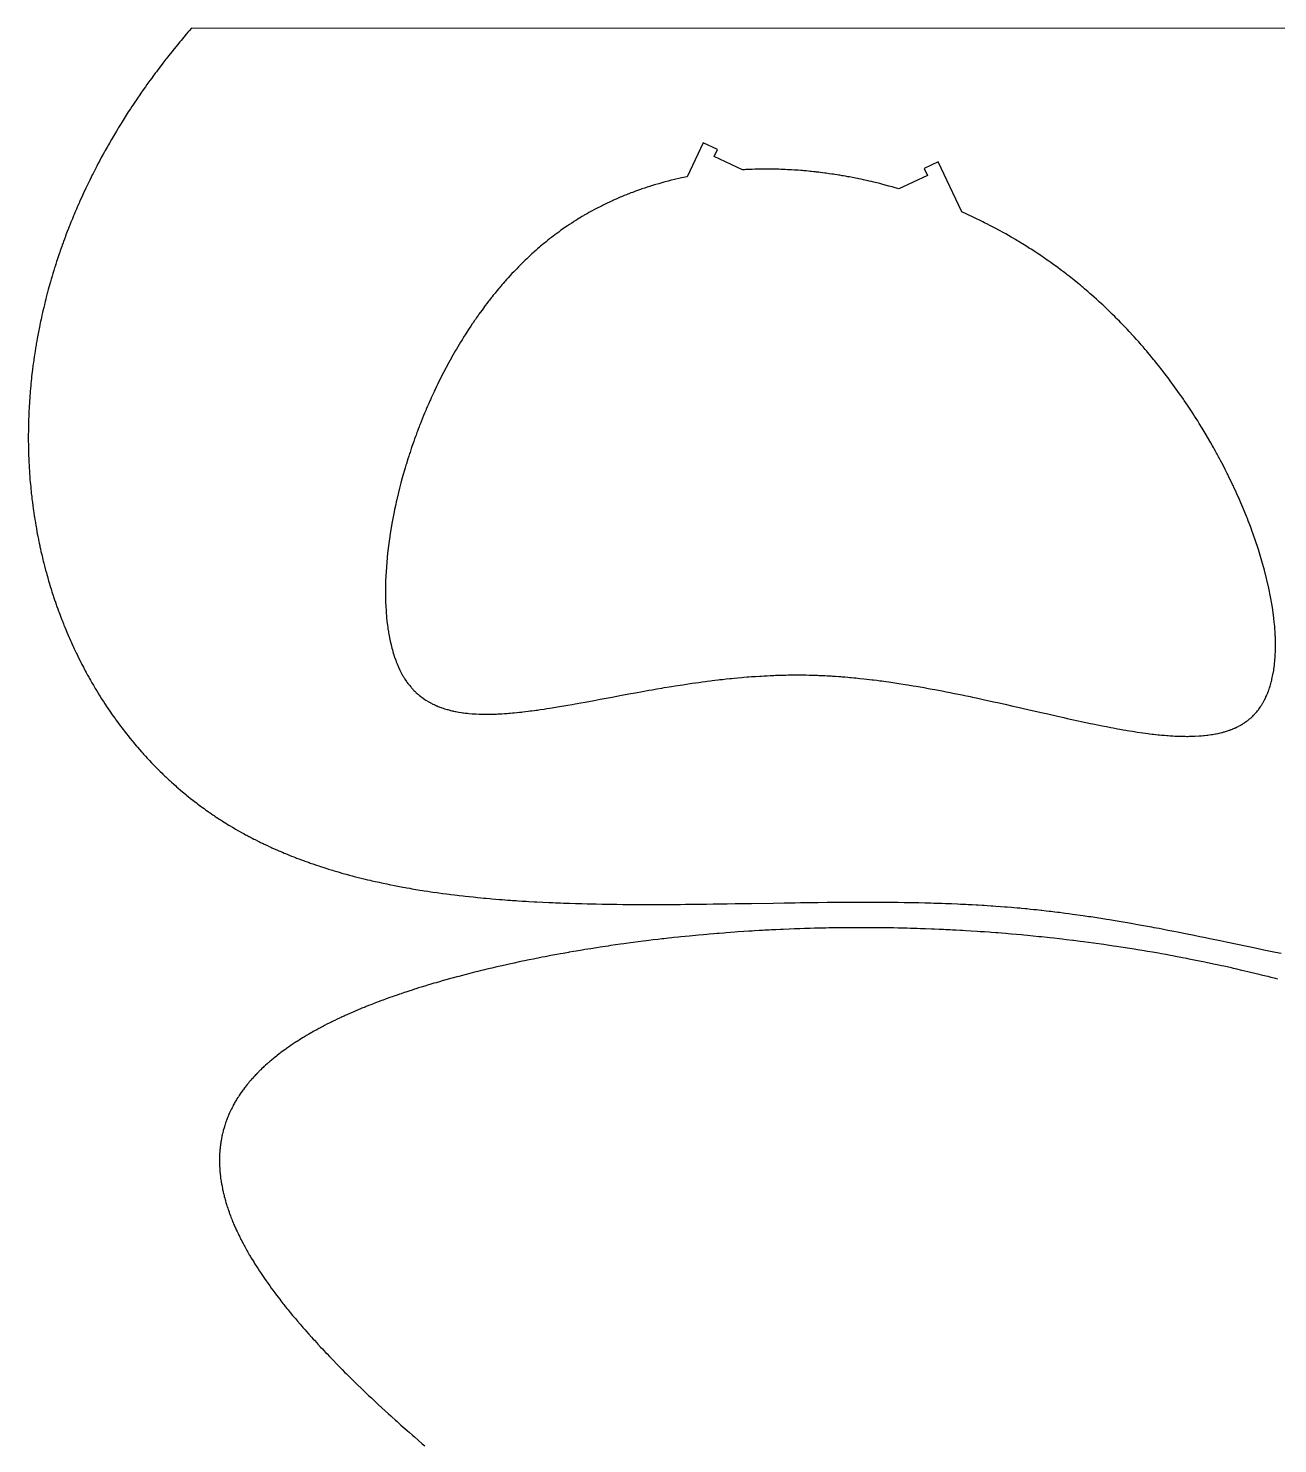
# Model space of a CAD drawing. Header units: metres. Extents: x 126 to 251, y -2 to 248.
# Drawn here: x 179 to 226.7, y 124.3 to 178.3 of the extents above; entities that cross this region are included whole.
import ezdxf

# ---------------------------------------------------------------- set-up
doc = ezdxf.new("R2010")
doc.units = ezdxf.units.M
doc.header["$MEASUREMENT"] = 0

msp = doc.modelspace()

# ---------------------------------------------------------------- linework, layer by layer
at = {"flags": 128}
for points in [[(185.254522, 178.312366), (185.166482, 178.210809), (185.122658, 178.159904), (185.057167, 178.08339), (184.959483, 177.968263), (184.862464, 177.852709), (184.814203, 177.794772), (184.718183, 177.678576), (184.670424, 177.620317), (184.599098, 177.532726), (184.504584, 177.415562), (184.457579, 177.356818), (184.387387, 177.2685), (184.317573, 177.179937), (184.282809, 177.135565), (184.200785, 177.030141), (184.159973, 176.9773), (184.099007, 176.897877), (184.008124, 176.778379), (183.917923, 176.658442), (183.873079, 176.598309), (183.783904, 176.477713), (183.739574, 176.417249), (183.673402, 176.326347), (183.595477, 176.218288), (183.556719, 176.164127), (183.498838, 176.082721), (183.412596, 175.96024), (183.32705, 175.837312), (183.284538, 175.77568), (183.20004, 175.652078), (183.158053, 175.590107), (183.095404, 175.496941), (183.021666, 175.386191), (182.985006, 175.330681), (182.930279, 175.247248), (182.84878, 175.121718), (182.767993, 174.99573), (182.727868, 174.932564), (182.648156, 174.805886), (182.608569, 174.742373), (182.549528, 174.646887), (182.480079, 174.53338), (182.445569, 174.476489), (182.394075, 174.390978), (182.31744, 174.262321), (182.241538, 174.133194), (182.203863, 174.068453), (182.129065, 173.938615), (182.091944, 173.873518), (182.03661, 173.775649), (181.971571, 173.659308), (181.939273, 173.600995), (181.891104, 173.513346), (181.819476, 173.381471), (181.748604, 173.249111), (181.713453, 173.182748), (181.66688, 173.094073), (181.643721, 173.049654), (181.609141, 172.982923), (181.557632, 172.882596), (181.503416, 172.775771), (181.476492, 172.722241), (181.436337, 172.641797), (181.376623, 172.520797), (181.317537, 172.399393), (181.28823, 172.33854), (181.23009, 172.216528), (181.201258, 172.15537), (181.158309, 172.063439), (181.101603, 171.940506), (181.07349, 171.878885), (181.031623, 171.786259), (180.99012, 171.6934), (180.969505, 171.646882), (180.963052, 171.632267), (180.921944, 171.538533), (180.901549, 171.491625), (180.871158, 171.421212), (180.826022, 171.315475), (180.781426, 171.209599), (180.759331, 171.156608), (180.715547, 171.050522), (180.693858, 170.997426), (180.661578, 170.917717), (180.619012, 170.811316), (180.597932, 170.758063), (180.566566, 170.678117), (180.520089, 170.558051), (180.472524, 170.433105), (180.449019, 170.370561), (180.41411, 170.276654), (180.379619, 170.182639), (180.36253, 170.13559), (180.328666, 170.041413), (180.311891, 169.994283), (180.286925, 169.923538), (180.254003, 169.829117), (180.2377, 169.781865), (180.213441, 169.710937), (180.177496, 169.60443), (180.135583, 169.478022), (180.114907, 169.414745), (180.084245, 169.319738), (180.054004, 169.224623), (180.039042, 169.177024), (180.009435, 169.081745), (179.99479, 169.034064), (179.973021, 168.962491), (179.944366, 168.866965), (179.930198, 168.819161), (179.909145, 168.747403), (179.878014, 168.63965), (179.841815, 168.511762), (179.824, 168.447745), (179.797633, 168.351627), (179.771694, 168.255398), (179.758885, 168.207242), (179.73359, 168.110846), (179.721103, 168.062607), (179.702574, 167.990195), (179.678247, 167.893549), (179.666245, 167.845184), (179.648444, 167.772585), (179.622199, 167.663567), (179.591804, 167.534177), (179.576896, 167.469407), (179.554897, 167.372158), (179.533334, 167.274797), (179.522716, 167.226073), (179.501809, 167.128542), (179.49152, 167.079734), (179.476293, 167.006468), (179.456375, 166.90868), (179.446581, 166.859744), (179.432098, 166.786286), (179.410839, 166.675977), (179.38637, 166.545053), (179.374432, 166.479515), (179.356897, 166.38111), (179.339809, 166.28259), (179.331434, 166.233287), (179.315019, 166.134593), (179.306981, 166.085202), (179.295135, 166.011061), (179.279736, 165.912103), (179.272207, 165.862581), (179.261126, 165.788242), (179.244984, 165.676609), (179.230175, 165.57035), (179.222967, 165.51717), (179.212402, 165.437336), (179.197109, 165.317441), (179.182486, 165.197373), (179.175426, 165.137273), (179.161813, 165.016944), (179.15526, 164.956713), (179.145749, 164.866285), (179.133662, 164.74556), (179.127875, 164.685132), (179.119516, 164.594405), (179.107702, 164.458128), (179.106378, 164.442187), (179.102433, 164.393778), (179.094884, 164.296996), (179.087788, 164.200261), (179.083308, 164.135797), (179.074954, 164.006931), (179.069217, 163.910336), (179.065643, 163.845966), (179.059098, 163.717287), (179.056127, 163.652978), (179.050787, 163.524423), (179.046249, 163.395951), (179.043669, 163.310349), (179.042147, 163.253301), (179.039577, 163.139254), (179.037372, 163.005818), (179.036595, 162.939134), (179.035835, 162.839149), (179.035562, 162.739214), (179.035609, 162.689266), (179.036069, 162.589406), (179.036481, 162.539495), (179.037329, 162.464652), (179.038886, 162.364906), (179.039848, 162.315051), (179.041519, 162.240293), (179.04454, 162.128208), (179.048922, 161.99545), (179.051438, 161.929104), (179.05562, 161.829628), (179.060291, 161.730202), (179.062811, 161.680507), (179.068217, 161.581157), (179.071104, 161.5315), (179.075665, 161.457039), (179.082176, 161.357802), (179.085615, 161.308203), (179.085615, 161.308203), (179.091005, 161.233827), (179.099609, 161.122317), (179.110613, 160.99024), (179.116444, 160.924236), (179.125602, 160.825271), (179.135256, 160.726357), (179.140268, 160.67692), (179.150666, 160.578082), (179.156051, 160.528683), (179.164361, 160.454608), (179.175878, 160.355886), (179.181823, 160.306544), (179.190976, 160.232556), (179.205231, 160.121627), (179.222948, 159.990241), (179.232141, 159.924582), (179.24635, 159.826137), (179.261064, 159.727744), (179.268611, 159.678568), (179.284085, 159.580253), (179.292012, 159.531115), (179.304141, 159.457433), (179.320759, 159.359236), (179.329259, 159.310157), (179.34225, 159.236563), (179.362276, 159.126229), (179.378559, 159.039098), (179.386854, 158.995548), (179.399486, 158.930243), (179.418866, 158.83233), (179.438766, 158.734471), (179.448911, 158.685561), (179.469593, 158.587783), (179.480131, 158.538913), (179.496183, 158.465635), (179.518046, 158.367977), (179.529175, 158.319169), (179.546118, 158.245982), (179.572091, 158.136259), (179.595411, 158.040139), (179.607266, 157.9921), (179.625293, 157.920065), (179.652886, 157.81207), (179.681144, 157.704143), (179.695524, 157.650206), (179.724786, 157.542382), (179.73967, 157.488496), (179.762312, 157.4077), (179.793095, 157.300034), (179.808742, 157.246226), (179.832533, 157.165549), (179.868944, 157.044606), (179.873621, 157.029283), (179.903005, 156.934086), (179.922862, 156.870762), (179.936219, 156.82861), (179.963218, 156.744457), (179.983718, 156.681474), (179.997503, 156.639548), (180.025359, 156.555849), (180.03943, 156.514074), (180.067856, 156.430676), (180.096662, 156.34748), (180.116077, 156.292127), (180.155413, 156.18169), (180.189666, 156.087314), (180.206978, 156.040224), (180.233179, 155.969712), (180.273003, 155.864222), (180.313455, 155.759064), (180.333916, 155.70661), (180.375308, 155.60195), (180.39624, 155.549745), (180.427932, 155.471593), (180.461701, 155.389463), (180.478733, 155.348476), (180.504465, 155.287093), (180.543476, 155.195237), (180.582986, 155.103645), (180.602928, 155.057948), (180.643185, 154.966753), (180.663501, 154.921254), (180.694209, 154.85313), (180.73559, 154.762529), (180.756468, 154.717329), (180.788021, 154.649652), (180.835878, 154.548417), (180.87414, 154.468666), (180.893419, 154.42887), (180.922526, 154.369274), (180.966606, 154.280103), (181.011191, 154.1912), (181.033673, 154.146849), (181.079018, 154.058348), (181.101882, 154.014199), (181.136415, 153.948101), (181.182905, 153.860207), (181.206342, 153.816362), (181.241737, 153.750721), (181.29537, 153.652545), (181.343589, 153.565567), (181.367892, 153.52218), (181.404589, 153.457228), (181.460179, 153.36009), (181.516426, 153.263299), (181.544797, 153.215035), (181.589967, 153.138943), (181.612707, 153.10098), (181.647011, 153.044138), (181.698907, 152.959107), (181.75133, 152.874356), (181.777741, 152.832086), (181.830962, 152.747757), (181.857773, 152.705698), (181.898239, 152.642744), (181.952664, 152.559053), (181.980079, 152.517315), (182.021454, 152.454841), (182.084088, 152.361434), (182.140341, 152.278711), (182.168672, 152.237458), (182.211427, 152.175715), (182.276139, 152.083409), (182.341551, 151.991473), (182.374522, 151.945646), (182.42616, 151.874544), (182.45214, 151.839079), (182.491313, 151.785988), (182.550528, 151.706594), (182.610295, 151.627491), (182.640386, 151.588049), (182.700986, 151.509388), (182.731495, 151.470168), (182.777523, 151.411477), (182.839386, 151.333484), (182.870531, 151.2946), (182.917514, 151.236414), (182.988592, 151.149455), (182.998805, 151.137065), (183.053456, 151.071197), (183.090057, 151.027491), (183.163664, 150.940573), (183.200669, 150.89736), (183.275082, 150.811428), (183.350032, 150.726153), (183.400297, 150.669668), (183.43394, 150.632174), (183.501543, 150.557574), (183.569571, 150.483492), (183.603744, 150.446646), (183.655202, 150.391619), (183.732837, 150.309627), (183.811009, 150.228291), (183.850297, 150.187869), (183.912655, 150.124328), (183.94396, 150.092712), (183.991075, 150.04548), (184.062102, 149.975066), (184.133556, 149.905173), (184.169443, 149.870423), (184.241538, 149.801313), (184.277745, 149.766955), (184.332258, 149.715663), (184.405315, 149.647731), (184.442005, 149.613962), (184.497241, 149.563555), (184.580549, 149.488499), (184.655057, 149.422341), (184.692473, 149.38946), (184.7488, 149.340386), (184.833746, 149.267334), (184.919241, 149.194953), (184.962196, 149.159015), (185.038899, 149.095541), (185.077414, 149.064005), (185.135393, 149.016951), (185.222823, 148.946936), (185.310811, 148.877602), (185.355014, 148.843192), (185.443841, 148.774884), (185.488465, 148.740988), (185.555666, 148.690467), (185.635721, 148.631093), (185.675917, 148.601611), (185.736421, 148.557645), (185.797178, 148.513989), (185.827652, 148.492277), (185.88879, 148.449087), (185.919455, 148.427609), (185.965572, 148.395538), (186.035018, 148.347763), (186.069862, 148.324023), (186.118877, 148.290889), (186.151642, 148.268908), (186.217385, 148.225204), (186.250362, 148.203482), (186.316526, 148.160295), (186.382972, 148.117452), (186.382972, 148.117452), (186.427425, 148.08908), (186.516704, 148.032792), (186.550311, 148.011841), (186.617735, 147.970193), (186.685436, 147.928885), (186.730724, 147.901535), (186.821669, 147.847285), (186.8902, 147.806991), (186.93604, 147.780315), (187.028086, 147.727411), (187.074291, 147.701182), (187.167066, 147.649169), (187.260325, 147.597749), (187.322766, 147.563796), (187.364512, 147.541307), (187.448289, 147.496676), (187.462499, 147.489171), (187.566877, 147.434625), (187.636616, 147.398738), (187.683177, 147.375024), (187.77646, 147.328098), (187.846562, 147.293338), (187.893364, 147.27037), (187.987123, 147.224924), (188.034082, 147.202443), (188.128153, 147.157963), (188.222429, 147.114118), (188.285392, 147.085237), (188.327417, 147.066137), (188.411585, 147.028304), (188.515096, 146.982534), (188.584233, 146.952423), (188.630381, 146.932525), (188.722813, 146.893151), (188.792255, 146.863987), (188.838605, 146.844717), (188.931438, 146.806588), (188.97792, 146.787728), (189.071016, 146.750412), (189.164283, 146.713632), (189.226557, 146.689406), (189.268114, 146.673385), (189.351328, 146.641653), (189.456835, 146.602077), (189.527289, 146.576054), (189.57431, 146.558863), (189.668473, 146.524861), (189.739201, 146.499688), (189.786403, 146.48306), (189.880926, 146.450175), (189.928246, 146.433916), (190.023005, 146.401762), (190.117918, 146.370087), (190.181279, 146.349235), (190.308202, 146.308159), (190.415501, 146.274144), (190.487138, 146.251791), (190.534942, 146.237031), (190.630659, 146.207852), (190.702542, 146.186262), (190.750509, 146.172008), (190.846549, 146.143833), (190.894623, 146.12991), (190.990875, 146.10239), (191.087266, 146.075302), (191.151604, 146.057481), (191.28046, 146.022403), (191.389369, 145.993383), (191.462068, 145.974327), (191.510576, 145.961751), (191.607689, 145.936905), (191.68061, 145.918535), (191.729264, 145.906414), (191.826668, 145.882469), (191.875418, 145.870644), (191.973012, 145.847289), (192.070731, 145.824321), (192.135946, 145.809222), (192.266539, 145.77953), (192.411411, 145.747427), (192.508136, 145.726472), (192.572683, 145.7127), (192.701929, 145.685622), (192.798993, 145.66572), (192.863764, 145.652643), (192.993453, 145.626941), (193.058369, 145.614315), (193.188345, 145.589507), (193.318509, 145.565284), (193.405389, 145.549455), (193.463353, 145.539044), (193.579391, 145.518556), (193.656369, 145.505223), (193.810356, 145.479158), (193.964382, 145.453882), (194.067086, 145.437462), (194.135565, 145.426703), (194.272545, 145.405633), (194.384641, 145.388829), (194.459381, 145.377841), (194.608888, 145.356373), (194.683653, 145.34589), (194.833208, 145.325417), (194.982795, 145.30559), (195.082537, 145.292725), (195.149039, 145.284302), (195.28206, 145.267823), (195.394316, 145.254292), (195.469162, 145.245459), (195.618875, 145.228234), (195.693743, 145.219841), (195.843498, 145.203483), (195.993282, 145.187689), (196.093152, 145.177467), (196.159739, 145.170786), (196.292929, 145.157744), (196.405323, 145.147065), (196.480261, 145.140108), (196.630155, 145.126581), (196.705111, 145.120007), (196.855042, 145.107234), (197.004997, 145.09495), (197.10498, 145.087029), (197.304976, 145.071812), (197.417492, 145.063613), (197.492509, 145.058288), (197.64256, 145.047973), (197.717593, 145.042981), (197.867676, 145.033319), (198.017779, 145.024082), (198.11786, 145.018155), (198.318046, 145.006843), (198.430667, 145.000791), (198.655939, 144.989341), (198.881253, 144.978741), (199.031485, 144.972131), (199.131649, 144.967923), (199.332, 144.959972), (199.444711, 144.955766), (199.670159, 144.947914), (199.895642, 144.940785), (200.045983, 144.936422), (200.146219, 144.933682), (200.34671, 144.928595), (200.459497, 144.925959), (200.685094, 144.92116), (200.910721, 144.916969), (201.061155, 144.914501), (201.161451, 144.912997), (201.362059, 144.910317), (201.47491, 144.908996), (201.700632, 144.906745), (201.926378, 144.904996), (202.076888, 144.904097), (202.377939, 144.90291), (202.547297, 144.902584), (202.660208, 144.902497), (202.886046, 144.902625), (203.224837, 144.90353), (203.45072, 144.904578), (203.601317, 144.90546), (203.902532, 144.907639), (204.100218, 144.909349), (204.495619, 144.913366), (204.891054, 144.918082), (205.154694, 144.921554), (205.682003, 144.929129), (205.992751, 144.933895), (206.614255, 144.943835), (207.44293, 144.957263), (207.857263, 144.963748), (208.271589, 144.9699), (208.478749, 144.972809), (208.930723, 144.978668), (209.156705, 144.981301), (209.495668, 144.984818), (209.796959, 144.987453), (209.9476, 144.988579), (210.173557, 144.990008), (210.512479, 144.991522), (210.81373, 144.992177), (210.96435, 144.992241), (211.190272, 144.991987), (211.416186, 144.991292), (211.529139, 144.990771), (211.830335, 144.988788), (211.980927, 144.987458), (212.206805, 144.985016), (212.432671, 144.982017), (212.5456, 144.9803), (212.746355, 144.976876), (212.846729, 144.97498), (212.997285, 144.9719), (213.223107, 144.966732), (213.448916, 144.960881), (213.561814, 144.95769), (213.762514, 144.951565), (213.86286, 144.948281), (213.86286, 144.948281), (214.013372, 144.943069), (214.239127, 144.934591), (214.464865, 144.925292), (214.577728, 144.920325), (214.778362, 144.910957), (214.878673, 144.906008), (215.029134, 144.898245), (215.179585, 144.890066), (215.254808, 144.885817), (215.405247, 144.876994), (215.480463, 144.872418), (215.593283, 144.865342), (215.743701, 144.85551), (215.818907, 144.850419), (215.93171, 144.842561), (216.100906, 144.830266), (216.270088, 144.817344), (216.354675, 144.810644), (216.523837, 144.796753), (216.608413, 144.789558), (216.735271, 144.778449), (216.837456, 144.76922), (216.905576, 144.762929), (217.041811, 144.750016), (217.109924, 144.743395), (217.246146, 144.729829), (217.382359, 144.715833), (217.473163, 144.706265), (217.654762, 144.686567), (217.686461, 144.683052), (217.848422, 144.664742), (217.956339, 144.652218), (218.028259, 144.643729), (218.17204, 144.626421), (218.279824, 144.613153), (218.351656, 144.604173), (218.495263, 144.585894), (218.567038, 144.576595), (218.710532, 144.557686), (218.853952, 144.538365), (218.949526, 144.525258), (219.140577, 144.498513), (219.252657, 144.482489), (219.327354, 144.471674), (219.476691, 144.449733), (219.551332, 144.438609), (219.70056, 144.416057), (219.849718, 144.393108), (219.949117, 144.377593), (220.147824, 144.346052), (220.259545, 144.328018), (220.482876, 144.291334), (220.706064, 144.253856), (220.85478, 144.228443), (220.953891, 144.211317), (221.152035, 144.176632), (221.263447, 144.156874), (221.486179, 144.116846), (221.708793, 144.076158), (221.85714, 144.048683), (221.956011, 144.030215), (222.15369, 143.992933), (222.26485, 143.971765), (222.487096, 143.929023), (222.709251, 143.885769), (222.857306, 143.856667), (223.15331, 143.797867), (223.486161, 143.730858), (223.707982, 143.685739), (223.855831, 143.655483), (224.151462, 143.5946), (224.483958, 143.525609), (224.705581, 143.479387), (225.148763, 143.386581), (225.813487, 143.247102), (226.145885, 143.177565), (226.589182, 143.085403), (226.810893, 143.039669)], [(241.989019, 178.303596), (185.254522, 178.312366)], [(214.626519, 171.310762), (213.734342, 173.224042), (213.190557, 172.970471), (213.317342, 172.698579), (212.229773, 172.191437), (212.1431, 172.216748), (212.085279, 172.233388), (211.969549, 172.266104), (211.853705, 172.298068), (211.6217, 172.359735), (211.505551, 172.389434), (211.447442, 172.404), (211.331159, 172.432562), (211.272986, 172.446558), (211.18569, 172.467194), (211.098353, 172.487403), (211.054669, 172.497346), (210.938134, 172.523335), (210.879842, 172.536043), (210.792377, 172.554745), (210.704881, 172.573016), (210.661123, 172.581989), (210.573585, 172.599611), (210.529807, 172.608259), (210.464128, 172.621029), (210.347337, 172.643127), (210.288929, 172.653886), (210.201302, 172.669662), (210.113662, 172.685002), (210.069836, 172.692508), (209.982179, 172.707192), (209.938346, 172.71437), (209.872595, 172.724932), (209.784921, 172.738631), (209.741084, 172.745315), (209.675326, 172.755136), (209.57669, 172.769404), (209.459794, 172.785591), (209.40135, 172.79339), (209.31369, 172.804721), (209.22604, 172.815609), (209.18222, 172.820887), (209.09459, 172.83111), (209.050781, 172.836055), (208.985076, 172.843263), (208.897486, 172.852486), (208.8537, 172.85693), (208.788031, 172.863387), (208.689553, 172.872601), (208.602047, 172.880317), (208.558306, 172.884007), (208.492707, 172.889331), (208.394346, 172.896845), (208.296029, 172.90379), (208.246889, 172.907048), (208.13046, 172.914203), (208.072274, 172.91748), (207.985033, 172.922018), (207.897839, 172.926104), (207.854261, 172.927977), (207.767142, 172.931383), (207.723603, 172.932916), (207.65832, 172.935002), (207.571325, 172.937385), (207.527849, 172.938406), (207.462664, 172.939724), (207.364953, 172.941219), (207.278166, 172.942062), (207.234798, 172.942312), (207.169778, 172.942472), (207.072323, 172.942229), (206.974959, 172.941404), (206.926313, 172.940773), (206.839892, 172.939293), (206.796711, 172.938379), (206.731978, 172.936793), (206.634965, 172.933927), (206.53806, 172.930475), (206.489649, 172.928529), (206.392913, 172.924198), (206.344588, 172.921811), (206.272157, 172.917956), (205.184587, 173.425098), (205.311373, 173.696991), (204.767588, 173.950562), (204.161797, 172.651439), (203.944123, 172.605905), (203.83571, 172.581875), (203.727586, 172.557002), (203.673634, 172.544248), (203.565956, 172.518107), (203.512231, 172.504718), (203.431786, 172.484238), (203.3248, 172.456187), (203.271425, 172.441843), (203.191512, 172.419927), (203.111781, 172.397532), (203.071985, 172.386154), (202.966089, 172.355226), (202.913267, 172.339442), (202.834192, 172.315363), (202.75531, 172.290801), (202.715942, 172.27834), (202.637353, 172.253054), (202.598133, 172.240229), (202.539396, 172.220765), (202.435257, 172.185489), (202.383323, 172.167527), (202.305595, 172.14018), (202.228075, 172.112345), (202.189394, 172.098246), (202.112192, 172.06968), (202.073671, 172.055214), (202.015991, 172.033286), (201.939275, 172.003621), (201.900999, 171.988605), (201.843689, 171.965851), (201.757959, 171.931203), (201.656724, 171.889333), (201.606258, 171.868071), (201.530752, 171.835766), (201.455478, 171.802969), (201.417929, 171.786385), (201.343009, 171.752846), (201.305638, 171.735892), (201.249694, 171.710228), (201.175314, 171.675575), (201.138215, 171.658063), (201.082682, 171.631562), (200.999643, 171.591287), (200.926095, 171.554958), (200.889416, 171.536607), (200.834515, 171.508846), (200.752434, 171.466679), (200.670678, 171.42388), (200.629923, 171.402242), (200.533651, 171.350321), (200.485691, 171.324026), (200.413973, 171.284165), (200.342524, 171.243802), (200.306901, 171.223431), (200.235859, 171.182313), (200.200441, 171.161564), (200.147443, 171.130205), (200.077022, 171.087951), (200.041917, 171.066635), (199.98939, 171.034423), (199.910899, 170.985571), (199.841432, 170.941608), (199.806807, 170.919436), (199.755004, 170.88594), (199.677607, 170.83516), (199.600581, 170.783735), (199.562209, 170.757781), (199.494224, 170.711241), (199.460343, 170.68778), (199.409664, 170.652348), (199.333965, 170.59866), (199.258653, 170.544324), (199.221143, 170.516913), (199.146417, 170.461602), (199.109202, 170.433703), (199.053565, 170.391549), (198.985577, 170.339303), (198.94044, 170.304168), (198.910432, 170.280611), (198.850618, 170.233175), (198.805934, 170.197319), (198.776228, 170.173283), (198.717018, 170.124897), (198.687513, 170.100547), (198.628707, 170.051537), (198.57017, 170.002115), (198.531295, 169.96894), (198.453904, 169.902051), (198.410583, 169.864112), (198.381787, 169.838695), (198.324398, 169.787564), (198.295805, 169.761851), (198.238822, 169.710132), (198.182111, 169.658025), (198.144454, 169.623073), (198.069502, 169.552662), (198.04152, 169.526084), (197.98576, 169.472648), (197.930272, 169.41884), (197.893432, 169.382763), (197.820116, 169.310123), (197.765448, 169.25522), (197.729154, 169.21842), (197.656932, 169.144346), (197.621004, 169.107075), (197.549513, 169.032069), (197.478511, 168.956452), (197.337975, 168.803418), (197.298802, 168.759953), (197.272773, 168.730873), (197.220923, 168.672471), (197.195101, 168.643149), (197.195101, 168.643149), (197.143666, 168.584266), (197.092507, 168.525066), (197.058555, 168.485426), (196.991021, 168.405732), (196.965823, 168.375706), (196.915636, 168.315427), (196.865726, 168.254847), (196.832608, 168.214295), (196.766743, 168.1328), (196.71767, 168.07134), (196.68511, 168.030207), (196.620362, 167.947564), (196.588174, 167.906056), (196.524173, 167.822671), (196.460669, 167.738801), (196.335161, 167.569644), (196.265442, 167.473682), (196.219315, 167.40939), (196.18872, 167.36639), (196.127907, 167.280062), (196.082628, 167.215032), (196.052598, 167.171547), (195.992917, 167.08426), (195.963266, 167.040462), (195.904342, 166.952561), (195.845922, 166.864261), (195.730602, 166.686494), (195.687879, 166.619441), (195.659556, 166.574625), (195.603291, 166.484719), (195.575349, 166.439632), (195.519847, 166.349196), (195.464854, 166.258416), (195.3564, 166.075861), (195.329606, 166.030021), (195.276403, 165.938106), (195.223711, 165.845885), (195.119869, 165.66056), (195.068719, 165.567473), (194.967966, 165.380489), (194.869279, 165.192483), (194.678123, 164.813673), (194.651909, 164.760126), (194.599975, 164.652845), (194.548701, 164.545321), (194.514885, 164.47351), (194.492505, 164.425581), (194.448137, 164.329595), (194.398848, 164.221416), (194.366358, 164.149188), (194.344863, 164.10099), (194.302265, 164.004486), (194.270662, 163.93202), (194.249757, 163.883669), (194.208344, 163.786873), (194.187835, 163.738432), (194.147213, 163.641465), (194.10712, 163.544395), (194.028522, 163.349977), (193.985242, 163.240474), (193.956762, 163.167423), (193.937942, 163.118702), (193.900701, 163.021218), (193.873119, 162.948071), (193.854898, 162.899292), (193.818857, 162.801706), (193.801036, 162.752901), (193.765796, 162.65527), (193.731091, 162.55762), (193.663288, 162.362297), (193.638416, 162.289053), (193.622003, 162.240227), (193.58958, 162.142589), (193.57357, 162.093779), (193.541955, 161.996181), (193.510879, 161.898621), (193.45035, 161.703645), (193.435556, 161.654937), (193.406374, 161.557572), (193.377735, 161.460282), (193.322088, 161.265961), (193.295081, 161.168945), (193.242702, 160.975247), (193.192511, 160.782049), (193.098707, 160.397419), (193.0876, 160.349526), (193.065799, 160.253875), (193.044549, 160.158412), (193.003708, 159.968082), (192.984117, 159.873232), (192.946598, 159.684202), (192.911301, 159.496123), (192.847394, 159.123084), (192.832814, 159.030522), (192.805335, 158.846295), (192.780102, 158.66332), (192.736393, 158.301389), (192.676155, 157.595479), (192.65971, 157.252568), (192.652437, 156.917067), (192.652253, 156.752261), (192.658818, 156.428875), (192.665577, 156.270427), (192.674661, 156.114233), (192.680076, 156.037002), (192.692657, 155.884312), (192.699824, 155.808871), (192.707576, 155.734042), (192.711672, 155.696861), (192.72952, 155.54971), (192.739325, 155.477095), (192.749718, 155.40513), (192.755136, 155.369394), (192.766412, 155.298422), (192.772272, 155.263187), (192.781338, 155.210652), (192.835306, 154.937031), (192.865847, 154.804481), (192.898766, 154.674861), (192.916119, 154.61117), (192.952615, 154.486068), (192.97176, 154.424675), (192.991503, 154.364063), (193.001599, 154.334054), (193.043483, 154.216013), (193.065326, 154.158206), (193.087771, 154.101219), (193.099218, 154.073036), (193.122566, 154.017294), (193.134466, 153.989739), (193.1526, 153.948801), (193.202616, 153.841986), (193.228532, 153.789876), (193.255053, 153.738642), (193.268541, 153.713357), (193.295973, 153.663453), (193.309917, 153.638838), (193.331117, 153.602337), (193.359917, 153.554464), (193.374545, 153.530871), (193.396773, 153.495912), (193.419345, 153.461475), (193.430759, 153.444453), (193.456755, 153.406634), (193.474326, 153.381789), (193.486147, 153.365388), (193.510044, 153.332976), (193.52819, 153.309006), (193.540394, 153.293187), (193.565054, 153.261933), (193.577511, 153.246497), (193.602677, 153.216006), (193.62818, 153.18602), (193.645367, 153.166309), (193.680187, 153.127551), (193.700033, 153.106139), (193.713368, 153.092018), (193.740285, 153.064145), (193.753867, 153.050392), (193.78128, 153.023253), (193.80902, 152.996598), (193.827696, 152.979096), (193.865483, 152.94473), (193.879803, 152.932062), (193.908685, 152.907081), (193.937891, 152.882571), (193.95754, 152.866491), (193.997269, 152.834953), (194.02744, 152.811839), (194.047731, 152.796685), (194.088738, 152.766987), (194.109453, 152.752441), (194.151306, 152.723949), (194.193718, 152.696252), (194.280213, 152.643218), (194.304939, 152.628862), (194.32152, 152.619427), (194.354913, 152.600881), (194.371726, 152.591768), (194.405582, 152.573864), (194.439744, 152.556384), (194.462689, 152.544965), (194.508985, 152.522684), (194.526486, 152.51452), (194.561713, 152.498501), (194.597243, 152.482893), (194.621097, 152.472714), (194.669204, 152.452897), (194.705633, 152.438504), (194.730085, 152.42913), (194.779383, 152.41091), (194.80423, 152.402062), (194.854315, 152.384887), (194.904922, 152.3684), (195.00769, 152.33746), (195.027189, 152.331957), (195.066402, 152.321232), (195.105903, 152.310876), (195.105903, 152.310876), (195.132395, 152.304177), (195.185762, 152.291264), (195.226118, 152.282002), (195.25318, 152.276027), (195.307679, 152.26455), (195.335116, 152.259047), (195.390364, 152.248507), (195.446108, 152.238583), (195.559071, 152.220555), (195.601937, 152.21441), (195.630666, 152.210498), (195.688488, 152.203112), (195.717579, 152.199637), (195.776124, 152.193117), (195.835146, 152.187164), (195.954616, 152.176935), (195.984779, 152.174721), (196.045456, 152.170701), (196.1066, 152.167216), (196.230279, 152.161827), (196.292808, 152.159908), (196.419236, 152.157586), (196.54747, 152.157238), (196.809277, 152.162235), (196.884175, 152.16496), (196.934412, 152.167089), (196.968038, 152.168645), (197.035614, 152.172082), (197.086576, 152.17494), (197.189218, 152.181364), (197.29281, 152.188714), (197.362395, 152.194115), (197.409016, 152.197935), (197.502809, 152.20609), (197.555888, 152.210975), (197.662736, 152.221372), (197.770495, 152.232585), (197.842836, 152.240503), (197.891285, 152.245974), (197.988711, 152.257367), (198.099151, 152.270888), (198.173265, 152.280304), (198.22289, 152.286756), (198.322652, 152.300069), (198.397919, 152.310403), (198.448309, 152.317456), (198.54959, 152.331942), (198.702758, 152.354592), (198.805691, 152.370281), (199.013502, 152.402999), (199.131521, 152.422147), (199.210645, 152.435195), (199.369947, 152.461936), (199.450121, 152.475615), (199.611501, 152.503554), (199.77424, 152.532223), (199.883478, 152.551711), (200.103715, 152.591517), (200.27041, 152.62203), (200.607613, 152.684502), (200.835174, 152.72704), (201.2967, 152.813646), (201.648257, 152.879409), (202.004274, 152.94536), (202.183903, 152.978264), (202.455316, 153.027372), (202.698506, 153.070636), (202.820767, 153.092087), (203.004977, 153.12399), (203.190147, 153.155514), (203.283087, 153.171117), (203.469662, 153.201966), (203.563293, 153.2172), (203.70416, 153.23979), (203.892755, 153.269389), (203.987379, 153.283948), (204.129714, 153.305469), (204.272521, 153.326584), (204.344099, 153.336983), (204.59952, 153.373043), (204.72776, 153.390509), (204.856345, 153.407576), (204.920764, 153.415955), (205.049855, 153.432393), (205.114524, 153.440448), (205.211681, 153.452319), (205.341504, 153.467742), (205.406535, 153.475275), (205.504227, 153.486346), (205.65109, 153.502424), (205.781956, 153.516165), (205.8475, 153.522835), (205.945953, 153.532586), (206.093936, 153.546623), (206.242275, 153.559933), (206.316575, 153.566307), (206.448875, 153.577165), (206.515125, 153.582363), (206.614622, 153.589864), (206.764139, 153.600437), (206.913973, 153.610174), (206.989007, 153.614722), (207.089169, 153.620446), (207.139301, 153.623161), (207.214559, 153.627046), (207.327583, 153.632447), (207.461744, 153.638174), (207.528908, 153.640757), (207.629754, 153.644278), (207.730719, 153.647365), (207.781245, 153.648745), (207.882384, 153.65117), (207.932995, 153.652215), (208.008965, 153.653568), (208.110354, 153.65497), (208.161088, 153.655497), (208.23724, 153.656066), (208.351576, 153.656418), (208.453315, 153.656218), (208.504222, 153.655935), (208.580627, 153.655278), (208.695335, 153.653765), (208.81016, 153.65161), (208.867615, 153.650289), (208.953849, 153.648), (209.011372, 153.646271), (209.126496, 153.64233), (209.184095, 153.640121), (209.299364, 153.635232), (209.414722, 153.629722), (209.491674, 153.62571), (209.542996, 153.622885), (209.645684, 153.616882), (209.703471, 153.6133), (209.819096, 153.605698), (209.934785, 153.597519), (210.011943, 153.591752), (210.063395, 153.587769), (210.166329, 153.579475), (210.282173, 153.569628), (210.359424, 153.562764), (210.410934, 153.558058), (210.513974, 153.548334), (210.591268, 153.540773), (210.745888, 153.524972), (210.900537, 153.508288), (211.003647, 153.496686), (211.20987, 153.472362), (211.267868, 153.465258), (211.383855, 153.45071), (211.499828, 153.43572), (211.577131, 153.425485), (211.731703, 153.404449), (211.847595, 153.388189), (211.924834, 153.377123), (212.079255, 153.354466), (212.156433, 153.342879), (212.310715, 153.319206), (212.464886, 153.294885), (212.567599, 153.278322), (212.772843, 153.244392), (212.888176, 153.224851), (212.965015, 153.211648), (213.118564, 153.184833), (213.195271, 153.171227), (213.34854, 153.143633), (213.501606, 153.115547), (213.603531, 153.096563), (213.807073, 153.057999), (213.883291, 153.043341), (214.035537, 153.013723), (214.187517, 152.983718), (214.288682, 152.963512), (214.490625, 152.922645), (214.641725, 152.891624), (214.742281, 152.870779), (214.94295, 152.828726), (215.043054, 152.807533), (215.242781, 152.764845), (215.441839, 152.721804), (215.83782, 152.634879), (215.985536, 152.602064), (216.27962, 152.536209), (216.571812, 152.47021), (216.765502, 152.426222), (217.150084, 152.338524), (217.656668, 152.222818), (217.907132, 152.165784), (218.279077, 152.081626), (218.524424, 152.02664), (218.646285, 151.999532), (218.828031, 151.959397), (219.068359, 151.906953), (219.187644, 151.881227), (219.365446, 151.843303), (219.541867, 151.806226), (219.629549, 151.788023), (219.861611, 151.740636), (219.861611, 151.740636), (219.976665, 151.717604), (220.147997, 151.683929), (220.317802, 151.65135), (220.402121, 151.635488), (220.513932, 151.614799), (220.569572, 151.604657), (220.652696, 151.5897), (220.776619, 151.567859), (220.885994, 151.54906), (220.940403, 151.539882), (221.021666, 151.5264), (221.142762, 151.506828), (221.262889, 151.488059), (221.322584, 151.478983), (221.532817, 151.44843), (221.636735, 151.434187), (221.739842, 151.420656), (221.791087, 151.414162), (221.892958, 151.401728), (221.943581, 151.395792), (222.01912, 151.387246), (222.119096, 151.376527), (222.168763, 151.371463), (222.242859, 151.364241), (222.316465, 151.357474), (222.353084, 151.354263), (222.450126, 151.346273), (222.498314, 151.342594), (222.570176, 151.337475), (222.641529, 151.332842), (222.677015, 151.33071), (222.747599, 151.32682), (222.782698, 151.325064), (222.835101, 151.322667), (222.927536, 151.319119), (222.973401, 151.317692), (223.041756, 151.31599), (223.109576, 151.314821), (223.143284, 151.314439), (223.210293, 151.314083), (223.243593, 151.31411), (223.293287, 151.314412), (223.359062, 151.315303), (223.391743, 151.315961), (223.440502, 151.317214), (223.513049, 151.319701), (223.682149, 151.328557), (223.765169, 151.334579), (223.847157, 151.341685), (223.88776, 151.345649), (223.968181, 151.354412), (224.007995, 151.359214), (224.067219, 151.366949), (224.145248, 151.378266), (224.183859, 151.38436), (224.241266, 151.394049), (224.29806, 151.404403), (224.326226, 151.409831), (224.400575, 151.425136), (224.437334, 151.433243), (224.491948, 151.44598), (224.54593, 151.459412), (224.572683, 151.466392), (224.625709, 151.480881), (224.651982, 151.488393), (224.691089, 151.499998), (224.759712, 151.521632), (224.793588, 151.532936), (224.827174, 151.544567), (224.843857, 151.550505), (224.877003, 151.562631), (224.893466, 151.568818), (224.918022, 151.578254), (224.950504, 151.59113), (224.966634, 151.597694), (224.990689, 151.607698), (225.026457, 151.623063), (225.057931, 151.637083), (225.073556, 151.644222), (225.096851, 151.655092), (225.131474, 151.671763), (225.165713, 151.688874), (225.182687, 151.697596), (225.242255, 151.729513), (225.271576, 151.746005), (225.300588, 151.762854), (225.314977, 151.771414), (225.343522, 151.788804), (225.357677, 151.797636), (225.378763, 151.811054), (225.406602, 151.829265), (225.420404, 151.838508), (225.440958, 151.852546), (225.471454, 151.873993), (225.498224, 151.893454), (225.511489, 151.903324), (225.531236, 151.918307), (225.560518, 151.941178), (225.589393, 151.96453), (225.603676, 151.976387), (225.628815, 151.997766), (225.641263, 152.0086), (225.659781, 152.025032), (225.687213, 152.050088), (225.714229, 152.075638), (225.727581, 152.088599), (225.75397, 152.114895), (225.767007, 152.128231), (225.786365, 152.14847), (225.805485, 152.168992), (225.818101, 152.182831), (225.843015, 152.210883), (225.855314, 152.225097), (225.879598, 152.253895), (225.903461, 152.283186), (225.919138, 152.302987), (225.949932, 152.343238), (225.961288, 152.358555), (225.983687, 152.38955), (226.00567, 152.421026), (226.020093, 152.442275), (226.048387, 152.485405), (226.069123, 152.518304), (226.082717, 152.540496), (226.109354, 152.585502), (226.122397, 152.608314), (226.147933, 152.654551), (226.172738, 152.701599), (226.22016, 152.798102), (226.228728, 152.81655), (226.245557, 152.853779), (226.261979, 152.891447), (226.2727, 152.916803), (226.293601, 152.968094), (226.308804, 153.007065), (226.318714, 153.033285), (226.337994, 153.086292), (226.347365, 153.113077), (226.36557, 153.167208), (226.383059, 153.22208), (226.415899, 153.334018), (226.427481, 153.37674), (226.43498, 153.405445), (226.449448, 153.463387), (226.456416, 153.492623), (226.469824, 153.551618), (226.482528, 153.611308), (226.505828, 153.732739), (226.511215, 153.763519), (226.521466, 153.82558), (226.531019, 153.888304), (226.54804, 154.01571), (226.555512, 154.080378), (226.568383, 154.211609), (226.578504, 154.34532), (226.590546, 154.61996), (226.591593, 154.672499), (226.592079, 154.707704), (226.592545, 154.778539), (226.592525, 154.814169), (226.59198, 154.885845), (226.590763, 154.958074), (226.586319, 155.104159), (226.58479, 155.141014), (226.581233, 155.215119), (226.577012, 155.289745), (226.56658, 155.440529), (226.560374, 155.516674), (226.545987, 155.670434), (226.528979, 155.826107), (226.487151, 156.142972), (226.462357, 156.304051), (226.405071, 156.631223), (226.337608, 156.964706), (226.172561, 157.648817), (226.075181, 157.998549), (226.022822, 158.175139), (225.968034, 158.352802), (225.939733, 158.442019), (225.820519, 158.801294), (225.75733, 158.982276), (225.691768, 159.164081), (225.658102, 159.255275), (225.589008, 159.438208), (225.553582, 159.529934), (225.517574, 159.621824), (225.499351, 159.667828), (225.348359, 160.037166), (225.269409, 160.222613), (225.188175, 160.408505), (225.146704, 160.5016), (225.062066, 160.688054), (225.018901, 160.781399), (224.975174, 160.874813), (224.9531, 160.921543), (224.86341, 161.108604), (224.81773, 161.202205), (224.771495, 161.295844), (224.771495, 161.295844), (224.74817, 161.342675), (224.701107, 161.436357), (224.677369, 161.483206), (224.641504, 161.553487), (224.544357, 161.740927), (224.494965, 161.834646), (224.445029, 161.928356), (224.419858, 161.975205), (224.369109, 162.068888), (224.343533, 162.115719), (224.304915, 162.185952), (224.252955, 162.279564), (224.226773, 162.326354), (224.18725, 162.396518), (224.127403, 162.501708), (223.909171, 162.87504), (223.796893, 163.06121), (223.682524, 163.246974), (223.624559, 163.339687), (223.507078, 163.524738), (223.447564, 163.617062), (223.387537, 163.709244), (223.357332, 163.755278), (223.235236, 163.939024), (223.173426, 164.030648), (223.11111, 164.122098), (223.079763, 164.167755), (223.016691, 164.258929), (222.984967, 164.304445), (222.937145, 164.372626), (222.808249, 164.553881), (222.743055, 164.64419), (222.677365, 164.734277), (222.644335, 164.779235), (222.577906, 164.868975), (222.544508, 164.913756), (222.49418, 164.980813), (222.426648, 165.070005), (222.392699, 165.114505), (222.341548, 165.181134), (222.264309, 165.280799), (222.125485, 165.457124), (222.055351, 165.544862), (221.984738, 165.632306), (221.949253, 165.675916), (221.877925, 165.762908), (221.842083, 165.806289), (221.788097, 165.871211), (221.715703, 165.957495), (221.679329, 166.000515), (221.624547, 166.064891), (221.54188, 166.1611), (221.467901, 166.246255), (221.430737, 166.288702), (221.374772, 166.352206), (221.290336, 166.447084), (221.205316, 166.541498), (221.162587, 166.588528), (221.009486, 166.754769), (220.932251, 166.837305), (220.854561, 166.919441), (220.815546, 166.960357), (220.737176, 167.041882), (220.697823, 167.082489), (220.638581, 167.143201), (220.5592, 167.223779), (220.519342, 167.263906), (220.459346, 167.323892), (220.368882, 167.413404), (220.287998, 167.492495), (220.247391, 167.531869), (220.186273, 167.590715), (220.094133, 167.678494), (220.001439, 167.765674), (219.954885, 167.809036), (219.871782, 167.885746), (219.830068, 167.923917), (219.767294, 167.980942), (219.672678, 168.06595), (219.577518, 168.150315), (219.529734, 168.192254), (219.433763, 168.275636), (219.385575, 168.317077), (219.313042, 168.378923), (219.260396, 168.423414), (219.225212, 168.452964), (219.154635, 168.511795), (219.119244, 168.541076), (219.048257, 168.599371), (218.976999, 168.657308), (218.929344, 168.695733), (218.833678, 168.772104), (218.797682, 168.800578), (218.725493, 168.857257), (218.653043, 168.913574), (218.6046, 168.950918), (218.507371, 169.025123), (218.434154, 169.080353), (218.385203, 169.116971), (218.286969, 169.189722), (218.237687, 169.225855), (218.138798, 169.297633), (218.039479, 169.36876), (217.97303, 169.415816), (217.928627, 169.447026), (217.839574, 169.509057), (217.801907, 169.535071), (217.726399, 169.586823), (217.650663, 169.638205), (217.600046, 169.672254), (217.498513, 169.739858), (217.422105, 169.790128), (217.371044, 169.823435), (217.268632, 169.889552), (217.217283, 169.922362), (217.114302, 169.987483), (217.010947, 170.051938), (216.94184, 170.094538), (216.895679, 170.122772), (216.803142, 170.178845), (216.724845, 170.225745), (216.672537, 170.256802), (216.567659, 170.318411), (216.515091, 170.348963), (216.409701, 170.409561), (216.303974, 170.469484), (216.233307, 170.509056), (216.186115, 170.53527), (216.091539, 170.587296), (216.038229, 170.616324), (215.931373, 170.67387), (215.824208, 170.730733), (215.752595, 170.768262), (215.704778, 170.793112), (215.608969, 170.842406), (215.500906, 170.897213), (215.428704, 170.933369), (215.3805, 170.957302), (215.283924, 171.00476), (215.211348, 171.039996), (215.162897, 171.063315), (215.065835, 171.109542), (215.017226, 171.13245), (214.919851, 171.177854), (214.822272, 171.222708), (214.626519, 171.310762)], [(226.67917, 142.054917), (226.596367, 142.076229), (226.430662, 142.118491), (226.306295, 142.149869), (226.223342, 142.170637), (226.057336, 142.211811), (225.974284, 142.232217), (225.808078, 142.272668), (225.64174, 142.312639), (225.530774, 142.33902), (225.308667, 142.391143), (225.121081, 142.434461), (224.995931, 142.463005), (224.912457, 142.481885), (224.74541, 142.519288), (224.620038, 142.547029), (224.536416, 142.565375), (224.369074, 142.601711), (224.285354, 142.619701), (224.117816, 142.655328), (223.950148, 142.690482), (223.838296, 142.713656), (223.61442, 142.759378), (223.425346, 142.797306), (223.299205, 142.822262), (223.215071, 142.838752), (223.046705, 142.871383), (222.920346, 142.895549), (222.836067, 142.911514), (222.667411, 142.943094), (222.583035, 142.958709), (222.414186, 142.98959), (222.245209, 143.020007), (222.132487, 143.040027), (221.906871, 143.079448), (221.716331, 143.112069), (221.589214, 143.133492), (221.50443, 143.147629), (221.334766, 143.175558), (221.207434, 143.196202), (221.122506, 143.20982), (220.952556, 143.236712), (220.867533, 143.249985), (220.697392, 143.276187), (220.527124, 143.301929), (220.413542, 143.318836), (220.186209, 143.352039), (220.042233, 143.372629), (219.9462, 143.386175), (219.754013, 143.412833), (219.657859, 143.425946), (219.465433, 143.451737), (219.272847, 143.476951), (219.144368, 143.49344), (219.058676, 143.50429), (218.887197, 143.525649), (218.860058, 143.528987), (218.621842, 143.557776), (218.463042, 143.576466), (218.357182, 143.588702), (218.145473, 143.612642), (217.986702, 143.630131), (217.88086, 143.641568), (217.669189, 143.663914), (217.563359, 143.674822), (217.351713, 143.696112), (217.140083, 143.7167), (216.999005, 143.730038), (216.904958, 143.738758), (216.716872, 143.755784), (216.524038, 143.772673), (216.39549, 143.783613), (216.309794, 143.790765), (216.138411, 143.804728), (216.00988, 143.814904), (215.924196, 143.821547), (215.752837, 143.834495), (215.667161, 143.8408), (215.495817, 143.853074), (215.324484, 143.8649), (215.210267, 143.872535), (214.981848, 143.887211), (214.789134, 143.898978), (214.660666, 143.90651), (214.575023, 143.911393), (214.403746, 143.920827), (214.275295, 143.927611), (214.189664, 143.931996), (214.01841, 143.940434), (213.932787, 143.944488), (213.761548, 143.952266), (213.59032, 143.959603), (213.476174, 143.964251), (213.247895, 143.972962), (213.055299, 143.979707), (212.926908, 143.983896), (212.841318, 143.986553), (212.670145, 143.991539), (212.541772, 143.994992), (212.456193, 143.997158), (212.285043, 144.001163), (212.199472, 144.003003), (212.028337, 144.006356), (211.857212, 144.009276), (211.743135, 144.010981), (211.514993, 144.013814), (211.322513, 144.015606), (211.1942, 144.016496), (211.108661, 144.016955), (210.937591, 144.017547), (210.809295, 144.017708), (210.723768, 144.017681), (210.55272, 144.017302), (210.4672, 144.01695), (210.296168, 144.015924), (210.125146, 144.014466), (210.011137, 144.013254), (209.783132, 144.010256), (209.555146, 144.006492), (209.441159, 144.004322), (209.270187, 144.000709), (209.099226, 143.996664), (209.013749, 143.994479), (208.842803, 143.989787), (208.757333, 143.987279), (208.629134, 143.983314), (208.458211, 143.97765), (208.372753, 143.974655), (208.24457, 143.969961), (208.052308, 143.962464), (207.824458, 143.952869), (207.710539, 143.947783), (207.53967, 143.939792), (207.368811, 143.931367), (207.283386, 143.926991), (207.112542, 143.917913), (207.027124, 143.913211), (206.899002, 143.905953), (206.728182, 143.895893), (206.642775, 143.8907), (206.51467, 143.882704), (206.322524, 143.870249), (206.094812, 143.854769), (205.980963, 143.846735), (205.810197, 143.834317), (205.639442, 143.821458), (205.554069, 143.814862), (205.383329, 143.801338), (205.297964, 143.794409), (205.16992, 143.783807), (204.999204, 143.76928), (204.91385, 143.761849), (204.785824, 143.750493), (204.593796, 143.732986), (204.366224, 143.711499), (204.252446, 143.700454), (204.081786, 143.683509), (203.911138, 143.666109), (203.825818, 143.657237), (203.655185, 143.639151), (203.569873, 143.629935), (203.44191, 143.615895), (203.271302, 143.596772), (203.186002, 143.587036), (203.058057, 143.572214), (202.866151, 143.54949), (202.69558, 143.528793), (202.610298, 143.518268), (202.482381, 143.50226), (202.290517, 143.477746), (202.098667, 143.45263), (202.002748, 143.439844), (201.832233, 143.416737), (201.74698, 143.405002), (201.619105, 143.387171), (201.427306, 143.359911), (201.23552, 143.332028), (201.139633, 143.317852), (200.944319, 143.288488), (200.846667, 143.27356), (200.700197, 143.250857), (200.480509, 143.2161), (200.260841, 143.180492), (200.151015, 143.162365), (199.931379, 143.125464), (199.821569, 143.106686), (199.656864, 143.078109), (199.629914, 143.073385), (199.431297, 143.038159), (199.332073, 143.020287), (199.183346, 142.99315), (199.034749, 142.965617), (198.960499, 142.951702), (198.812099, 142.92357), (198.812099, 142.92357), (198.737948, 142.909354), (198.626784, 142.88784), (198.478682, 142.858798), (198.404681, 142.844124), (198.293743, 142.82192), (198.127479, 142.788178), (197.958752, 142.753362), (197.874456, 142.735747), (197.748097, 142.709067), (197.558751, 142.668458), (197.369638, 142.627136), (197.275171, 142.606204), (197.107375, 142.568544), (197.023549, 142.549496), (196.897899, 142.52065), (196.709629, 142.476756), (196.521607, 142.432104), (196.427691, 142.40949), (196.260885, 142.368807), (196.177559, 142.348233), (196.052666, 142.317078), (195.865545, 142.269674), (195.678693, 142.221452), (195.585369, 142.19703), (195.445512, 142.160002), (195.375642, 142.141309), (195.251528, 142.107777), (195.189518, 142.090865), (195.096565, 142.065312), (194.957272, 142.02656), (194.818149, 141.987292), (194.748652, 141.967461), (194.584093, 141.91992), (194.501908, 141.895863), (194.37875, 141.859412), (194.255738, 141.822513), (194.194288, 141.803893), (194.071501, 141.766307), (194.010166, 141.747338), (193.918235, 141.718663), (193.809395, 141.684327), (193.755022, 141.667014), (193.673523, 141.64086), (193.551413, 141.60121), (193.429471, 141.561044), (193.368565, 141.540765), (193.246883, 141.499806), (193.186109, 141.479124), (193.095032, 141.447842), (192.973756, 141.405645), (192.913188, 141.384333), (192.822425, 141.352093), (192.686484, 141.303111), (192.565858, 141.258929), (192.505621, 141.236607), (192.415362, 141.202829), (192.280194, 141.151485), (192.160274, 141.105149), (192.100397, 141.081728), (192.010686, 141.046277), (191.921104, 141.010433), (191.876361, 140.992361), (191.757211, 140.943674), (191.697727, 140.919055), (191.608615, 140.881775), (191.519644, 140.844065), (191.475212, 140.825045), (191.356906, 140.773782), (191.297852, 140.747847), (191.209399, 140.708558), (191.1211, 140.668794), (191.07701, 140.648731), (190.998728, 140.612761), (190.959635, 140.594628), (190.901057, 140.567241), (190.813331, 140.525731), (190.725777, 140.483695), (190.682066, 140.462475), (190.604468, 140.424415), (190.565722, 140.405221), (190.507673, 140.376219), (190.420757, 140.332238), (190.334032, 140.287669), (190.290744, 140.265159), (190.213911, 140.224764), (190.175555, 140.204382), (190.118098, 140.173573), (190.032089, 140.126821), (189.946298, 140.079405), (189.903485, 140.055443), (189.827514, 140.012416), (189.789597, 139.990694), (189.732809, 139.957843), (189.647828, 139.907954), (189.563095, 139.857309), (189.520824, 139.831697), (189.450516, 139.788569), (189.415431, 139.766795), (189.36289, 139.733866), (189.284278, 139.683854), (189.272508, 139.676287), (189.209916, 139.635698), (189.178738, 139.615255), (189.132122, 139.584402), (189.062542, 139.537693), (188.993382, 139.49046), (188.958961, 139.466643), (188.886793, 139.416018), (188.850892, 139.390477), (188.797275, 139.351873), (188.743941, 139.312914), (188.717383, 139.2933), (188.664484, 139.253797), (188.638146, 139.233907), (188.598779, 139.203897), (188.529215, 139.15002), (188.494638, 139.122824), (188.443036, 139.081703), (188.391753, 139.040182), (188.366234, 139.019269), (188.315442, 138.977135), (188.290172, 138.955911), (188.252424, 138.923878), (188.202394, 138.880793), (188.177509, 138.859088), (188.140348, 138.826323), (188.084983, 138.776704), (188.042918, 138.738335), (188.021988, 138.719022), (187.990724, 138.689889), (187.944126, 138.645817), (187.897892, 138.601289), (187.874913, 138.578852), (187.829237, 138.533624), (187.806542, 138.510831), (187.77268, 138.476415), (187.762891, 138.466373), (187.721909, 138.423865), (187.701586, 138.402497), (187.671311, 138.370301), (187.626377, 138.321682), (187.582024, 138.272666), (187.560068, 138.248009), (187.5166, 138.198391), (187.495091, 138.173429), (187.463109, 138.135793), (187.425649, 138.090885), (187.407101, 138.068307), (187.379508, 138.034283), (187.338642, 137.982892), (187.298409, 137.931069), (187.278533, 137.904994), (187.239267, 137.852512), (187.219879, 137.826104), (187.191106, 137.786282), (187.15749, 137.738754), (187.140881, 137.714854), (187.11622, 137.678834), (187.079799, 137.624413), (187.044073, 137.569519), (187.026474, 137.541892), (186.991808, 137.486276), (186.974745, 137.458284), (186.949489, 137.416065), (186.916454, 137.359337), (186.900215, 137.330783), (186.876207, 137.287714), (186.852624, 137.244355), (186.840994, 137.222566), (186.816376, 137.17551), (186.804256, 137.151853), (186.786315, 137.116206), (186.759945, 137.062365), (186.734233, 137.008075), (186.721628, 136.98076), (186.696921, 136.925786), (186.684823, 136.898125), (186.666997, 136.856415), (186.645659, 136.804873), (186.631818, 136.770422), (186.622761, 136.747416), (186.605057, 136.701308), (186.592137, 136.666644), (186.583694, 136.643496), (186.567217, 136.597104), (186.559183, 136.573861), (186.543522, 136.52728), (186.528405, 136.480573), (186.518629, 136.449365), (186.512245, 136.428529), (186.4998, 136.386782), (186.489633, 136.351481), (186.483024, 136.327907), (186.470212, 136.280667), (186.46401, 136.256999), (186.45201, 136.20957), (186.44055, 136.162017), (186.433211, 136.130244), (186.433211, 136.130244), (186.428451, 136.109032), (186.419251, 136.066534), (186.414263, 136.042585), (186.404691, 135.994594), (186.395658, 135.946478), (186.389934, 135.914331), (186.386252, 135.89287), (186.379204, 135.849873), (186.371783, 135.801384), (186.367133, 135.768988), (186.364166, 135.747361), (186.358549, 135.704033), (186.354614, 135.671472), (186.352122, 135.649734), (186.347456, 135.606186), (186.345282, 135.584375), (186.341249, 135.540679), (186.337639, 135.496886), (186.335466, 135.467637), (186.331681, 135.409008), (186.329658, 135.371518), (186.32848, 135.346541), (186.326532, 135.296622), (186.325761, 135.271682), (186.324619, 135.221837), (186.324006, 135.17204), (186.323889, 135.138869), (186.32394, 135.116766), (186.324347, 135.07259), (186.324754, 135.047757), (186.325949, 134.998126), (186.327648, 134.948542), (186.329057, 134.915511), (186.332534, 134.84951), (186.335711, 134.800062), (186.338097, 134.767121), (186.343507, 134.701298), (186.346528, 134.668415), (186.353194, 134.602707), (186.360684, 134.537075), (186.366129, 134.493362), (186.369958, 134.464238), (186.378088, 134.406034), (186.385907, 134.353904), (186.391395, 134.319176), (186.403027, 134.249779), (186.409168, 134.215111), (186.422093, 134.145832), (186.435864, 134.076631), (186.445509, 134.030539), (186.452144, 133.999829), (186.465899, 133.938453), (186.467475, 133.931603), (186.47799, 133.886771), (186.485175, 133.856956), (186.49996, 133.797499), (186.507557, 133.767856), (186.523153, 133.708737), (186.539278, 133.649839), (186.550316, 133.610693), (186.557801, 133.584649), (186.57307, 133.532686), (186.594671, 133.461613), (186.609475, 133.4144), (186.619521, 133.382998), (186.640029, 133.320369), (186.65577, 133.273546), (186.666432, 133.242402), (186.688157, 133.18028), (186.699216, 133.149302), (186.721724, 133.087507), (186.744743, 133.025926), (186.760367, 132.984988), (186.770905, 132.957747), (186.792271, 132.903386), (186.810594, 132.857643), (186.822959, 132.827209), (186.848041, 132.76649), (186.860756, 132.736203), (186.88653, 132.675772), (186.912756, 132.615531), (186.930488, 132.575473), (186.966534, 132.4956), (186.997541, 132.428456), (187.018509, 132.383817), (187.032618, 132.354112), (187.061146, 132.294831), (187.082809, 132.250483), (187.097377, 132.220969), (187.126811, 132.162067), (187.141675, 132.132678), (187.171695, 132.07402), (187.202097, 132.015523), (187.222575, 131.976612), (187.264025, 131.898997), (187.285404, 131.859536), (187.328659, 131.780822), (187.372565, 131.702378), (187.402191, 131.650231), (187.422097, 131.615531), (187.462277, 131.546283), (187.46934, 131.534215), (187.496137, 131.488715), (187.550238, 131.398152), (187.604998, 131.308158), (187.641861, 131.248471), (187.666591, 131.208812), (187.716414, 131.12981), (187.742984, 131.088152), (187.796514, 131.005173), (187.850553, 130.922635), (187.886856, 130.867848), (187.911179, 130.831428), (187.960107, 130.758832), (187.987792, 130.718138), (188.043508, 130.637049), (188.099676, 130.55635), (188.137366, 130.502762), (188.162599, 130.467129), (188.213319, 130.396081), (188.241993, 130.356242), (188.29965, 130.27683), (188.35771, 130.197766), (188.396635, 130.145245), (188.474996, 130.040647), (188.504554, 130.001571), (188.563946, 129.923658), (188.623698, 129.846056), (188.663729, 129.794492), (188.744251, 129.69176), (188.774602, 129.65337), (188.835552, 129.576803), (188.896827, 129.500518), (188.937854, 129.449814), (189.020323, 129.348765), (189.113746, 129.235643), (189.176397, 129.160546), (189.218324, 129.110621), (189.302556, 129.011095), (189.397902, 128.899634), (189.461801, 128.825617), (189.504546, 128.776398), (189.590378, 128.678256), (189.638856, 128.623221), (189.736226, 128.513509), (189.834135, 128.404264), (189.899701, 128.331687), (189.943538, 128.283411), (190.03151, 128.187118), (190.081166, 128.133102), (190.180841, 128.025382), (190.247555, 127.953798), (190.292146, 127.906174), (190.381603, 127.811164), (190.426467, 127.763776), (190.516461, 127.669231), (190.606806, 127.574988), (190.667227, 127.512325), (190.788519, 127.387388), (190.891318, 127.282368), (190.96008, 127.212553), (191.006021, 127.166096), (191.098141, 127.073388), (191.167437, 127.004034), (191.21373, 126.957882), (191.306546, 126.865775), (191.446333, 126.728101), (191.539892, 126.636637), (191.602426, 126.5758), (191.727873, 126.454454), (191.8053, 126.380012), (191.857021, 126.330473), (191.960708, 126.231607), (192.012673, 126.182278), (192.116841, 126.083828), (192.221324, 125.985648), (192.291151, 125.920343), (192.431211, 125.790082), (192.451513, 125.771279), (192.514735, 125.712853), (192.641432, 125.596333), (192.768463, 125.480246), (192.853333, 125.403091), (192.909992, 125.351758), (193.023499, 125.249336), (193.096599, 125.183664), (193.2431, 125.052711), (193.389996, 124.922272), (193.488141, 124.835591), (193.553666, 124.777927), (193.684936, 124.662886), (193.758904, 124.598342), (193.907111, 124.469607), (194.055675, 124.341335), (194.154911, 124.256072)]]:
    msp.add_lwpolyline(points, dxfattribs=at)

doc.saveas('drawing.dxf')
